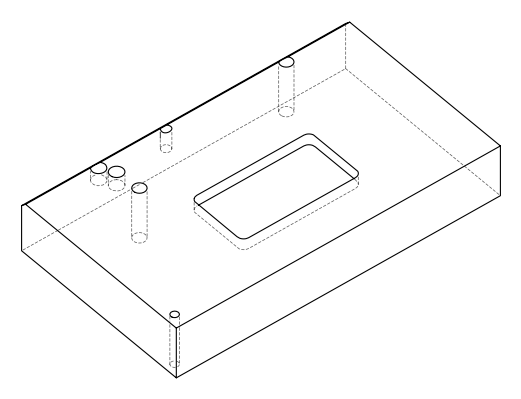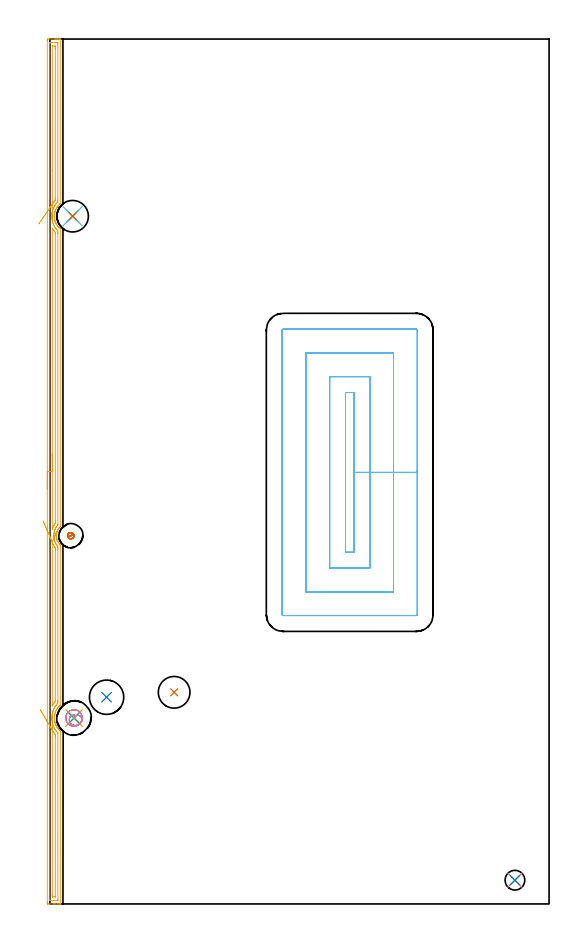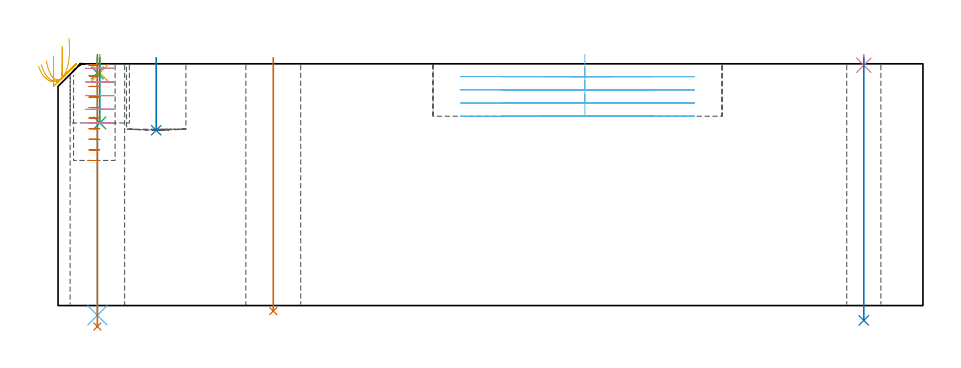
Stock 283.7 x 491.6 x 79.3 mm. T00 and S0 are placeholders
(PLAN: 13 operations, 10 tool changes, 26.9 min)
(1 INDEXABLE_INSERT_DRILL_THROUGH_HOLE_FROM_SOLID | STEP1HOLE | NXT0302_007 | 0.33 min | 20132 mm3)
(2 INDEXABLE_INSERT_DRILL_BLIND_HOLE_FROM_SOLID | STEP1POCKET | NXT0302_010 | 0.1 min | 6429 mm3)
(3 SPOT_DRILL | STEP1HOLE_1 | NXT0321_9005460120000 | 0.05 min | 182 mm3)
(4 SPOT_DRILL_1 | STEP1HOLE_2 | NXT0321_9005460120000 | 0.03 min | 1 mm3)
(5 SPOT_DRILL_2 | STEP1POCKET_1 | NXT0321_9005460120000 | 0.05 min | 183 mm3)
(6 DRILL_THROUGH_HOLE_INTO_CENTER | STEP1HOLE_1 | NXT0301_065 | 0.34 min | 5328 mm3)
(7 DRILL_TO_ENLARGE_THROUGH_HOLE | STEP1HOLE_1 | UGT0301_249 | 0.35 min | 14398 mm3)
(8 DRILL_THROUGH_HOLE_INTO_CENTER_1 | STEP1HOLE_2 | UGT0301_223 | 0.35 min | 7767 mm3)
(9 DRILL_BLIND_HOLE_INTO_CENTER | STEP1POCKET_1 | NXT0301_128 | 0.09 min | 1879 mm3)
(10 MILL_ROUGH_BLIND_HOLE_CONTOUR | STEP1POCKET_1 | NXT0201_013 | Spiral | 1.08 min | 3664 mm3)
(11 AREA_MILL | FG_CHAMFER_SURFACE | UGT0205_001 | 12.24 min | 13367 mm3)
(12 MILL_RECTANGULAR_POCKET | POCKET_RECTANGULAR_STRAIGHT | UGT0201_100 | Follow Part, ap 4.5, ae 75% | 11.2 min | 293483 mm3)
(13 MILL_BLIND_HOLE_FROM_SOLID_MATERIAL | STEP1POCKET_2 | NXT0201_013 | Spiral | 0.72 min | 4591 mm3)
(TOOL NXT0302_007 | Index. Insert Drill 18mm [880-D1800L25-05] | D18 PA176 FL90 Z2)
(TOOL NXT0302_010 | Index. Insert Drill 19.5mm [880-D1950L25-05] | D19.5 PA176 FL98 Z2)
(TOOL NXT0321_9005460120000 | NC Spot Drill, 142deg, 12mm, Carbide, Uncoated | D12 PA142 FL30 Z2)
(TOOL NXT0301_065 | Carbide Drill 9.4mm [860.1-0940-075A1-MM 2214] | D9.4 PA140 FL98 Z2)
(TOOL UGT0301_249 | Twist Drill 17.9 mm | D17.9 PA118 FL130 Z2)
(TOOL UGT0301_223 | Twist Drill 11.2 mm | D11.2 PA118 FL90 Z2)
(TOOL NXT0301_128 | Carbide Drill 12mm [861.1-1200-036A1-GP GC34] | D12 PA150 FL37.4 Z2)
(TOOL NXT0201_013 | ENDMILL 10mm | D10 FL30 Z4)
(TOOL UGT0205_001 | Chamfer Mill 20 x 3 x 45 deg. | D20 FL50 Z2)
(TOOL UGT0201_100 | End Mill 18 mm | D18 FL22 Z2)
(OP 1 INDEXABLE_INSERT_DRILL_THROUGH_HOLE_FROM_SOLID)
G17 G21 G94 G90
T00 M6
G54
G17 G0 G90 X70.6 Y120.3 S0 M3
G43 Z89.3 H1
G94 G81 G98 Z-1.814 F250. R81.3
G80
M5
M2
(OP 2 INDEXABLE_INSERT_DRILL_BLIND_HOLE_FROM_SOLID)
G17 G21 G94 G90
T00 M6
G54
G17 G0 G90 X32.2 Y117.5 S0 M3
G43 Z89.3 H1
G94 G81 G98 Z57.5 F250. R81.3
G80
M5
M2
(OP 3 SPOT_DRILL)
G17 G21 G94 G90
T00 M6
G54
G17 G0 G90 X12.9 Y390.9 S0 M3
G43 Z89.3 H0
G94 G81 G98 Z76.3 F250. R82.3
G80
M5
M2
(OP 4 SPOT_DRILL_1)
G17 G21 G94 G90
T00 M6
G54
G17 G0 G90 X264.3 Y13.5 S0 M3
G43 Z89.3 H0
G94 G81 G98 Z78.818 F250. R82.3
G80
M5
M2
(OP 5 SPOT_DRILL_2)
G17 G21 G94 G90
T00 M6
G54
G17 G0 G90 X13.7 Y105.7 S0 M3
G43 Z89.3 H0
G94 G81 G98 Z76.3 F250. R82.3
G80
M5
M2
(OP 6 DRILL_THROUGH_HOLE_INTO_CENTER)
G17 G21 G94 G90
T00 M6
G54
G17 G0 G90 X12.9 Y390.9 S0 M3
G43 Z89.3 H1
G94 G73 G98 Z-3.211 F250. Q9.168 R81.3
G80
M5
M2
(OP 7 DRILL_TO_ENLARGE_THROUGH_HOLE)
G17 G21 G94 G90
T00 M6
G54
G17 G0 G90 X12.9 Y390.9 S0 M3
G43 Z89.3 H0
G94 G73 G98 Z-6.878 F250. Q17.236 R81.3
G80
M5
M2
(OP 8 DRILL_THROUGH_HOLE_INTO_CENTER_1)
G17 G21 G94 G90
T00 M6
G54
G17 G0 G90 X264.3 Y13.5 S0 M3
G43 Z89.3 H0
G94 G73 G98 Z-4.865 F250. Q10.521 R81.3
G80
M5
M2
(OP 9 DRILL_BLIND_HOLE_INTO_CENTER)
G17 G21 G94 G90
T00 M6
G54
G17 G0 G90 X13.7 Y105.7 S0 M3
G43 Z89.3 H1
G94 G81 G98 Z59.9 F250. R81.3
G80
M5
M2
(OP 10 MILL_ROUGH_BLIND_HOLE_CONTOUR)
G17 G21 G94 G90
T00 M6
G54
G17 G0 G90 X13.7 Y105.7 S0 M3
G43 Z89.3 H0
Z77.82
G94 G3 X13.849 Y107.278 R0.796 F250.
X11.392 Y106.14 R2.324
X13.138 Y101.649 R3.111
X18.07 Y103.97 R3.981
X15.43 Y110.07 R4.7
X18.07 Y103.97 R-4.7
X16.75 Y107.02 R2.35
X13.7 Y105.7 R2.35
G0 Z73.34
G3 X13.849 Y107.278 R0.796
X11.392 Y106.14 R2.324
X13.138 Y101.649 R3.111
X18.07 Y103.97 R3.981
X15.43 Y110.07 R4.7
X18.07 Y103.97 R-4.7
X16.75 Y107.02 R2.35
X13.7 Y105.7 R2.35
G0 Z68.86
G3 X13.849 Y107.278 R0.796
X11.392 Y106.14 R2.324
X13.138 Y101.649 R3.111
X18.07 Y103.97 R3.981
X15.43 Y110.07 R4.7
X18.07 Y103.97 R-4.7
X16.75 Y107.02 R2.35
X13.7 Y105.7 R2.35
G0 Z64.38
G3 X13.849 Y107.278 R0.796
X11.392 Y106.14 R2.324
X13.138 Y101.649 R3.111
X18.07 Y103.97 R3.981
X15.43 Y110.07 R4.7
X18.07 Y103.97 R-4.7
X16.75 Y107.02 R2.35
X13.7 Y105.7 R2.35
G0 Z59.9
G3 X13.849 Y107.278 R0.796
X11.392 Y106.14 R2.324
X13.138 Y101.649 R3.111
X18.07 Y103.97 R3.981
X15.43 Y110.07 R4.7
X18.07 Y103.97 R-4.7
X16.75 Y107.02 R2.35
X13.7 Y105.7 R2.35
G0 Z89.3
M5
M2
(OP 11 AREA_MILL)
G17 G21 G94 G90
T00 M6
G54
G17 G0 G90 X-1.5 Y235.8 S1061 M3
G43 Z89.3 H0
Z81.9
G94 G1 Y235.838 Z81.028 F250.
Y235.952 Z80.164
Y236.141 Z79.312
Y236.403 Z78.48
Y236.737 Z77.674
Y237.14 Z76.9
Y237.608 Z76.164
Y238.14 Z75.472
Y238.729 Z74.829
Y239.372 Z74.24
Y240.064 Z73.708
Y240.8 Z73.24
Y241.574 Z72.837
Y242.38 Z72.503
Y243.212 Z72.241
Y244.064 Z72.052
Y244.928 Z71.938
Y245.8 Z71.9
Y490.675
X-1.499 Y490.984 Z71.901
X-1.494 Y491.561 Z71.904
X-1.492 Y491.593 Z71.906
X-0.918 Y491.6 Z72.479
X2.645 Z76.04
X3.198 Z76.595
X3.536 Z76.932
X4.089 Z77.486
X4.427 Z77.822
X5.103 Z78.502
X5.459 Z78.858
X5.85 Y491.593 Z79.242
X5.897 Y491.59 Z79.288
X5.9 Y491.431 Z79.3
X5.891 Y398.062 Z79.29
X5.892 Y398.047 Z79.289
Y397.996 Z79.284
X5.875 Y397.949 Z79.266
X5.873 Y397.942 Z79.264
X5.848 Y397.922 Z79.243
X5.763 Y397.85 Z79.162
X5.622 Y397.726 Z79.022
X5.389 Y397.52 Z78.789
X5.028 Y397.178 Z78.427
X4.814 Y396.955 Z78.213
X4.768 Y396.9 Z78.166
X4.724 Y396.847 Z78.121
X4.661 Y396.775 Z78.06
X4.516 Y396.602 Z77.914
X4.471 Y396.549 Z77.869
X4.427 Y396.492 Z77.823
X4.28 Y396.308 Z77.68
X4.143 Y396.133 Z77.542
X4.09 Y396.06 Z77.49
X3.96 Y395.858 Z77.359
X3.804 Y395.617 Z77.204
X3.685 Y395.414 Z77.085
X3.541 Y395.166 Z76.94
X3.442 Y394.965 Z76.835
X3.258 Y394.608 Z76.657
X3.185 Y394.437 Z76.585
X3.116 Y394.271 Z76.514
X3.043 Y394.072 Z76.438
X2.978 Y393.902 Z76.377
X2.95 Y393.826 Z76.348
X2.806 Y393.377 Z76.205
X2.754 Y393.178 Z76.154
X2.69 Y392.931 Z76.09
X2.599 Y392.483 Z75.997
X2.531 Y392.036 Z75.928
X2.513 Y391.839 Z75.906
X2.485 Y391.588 Z75.882
X2.466 Y391.233 Z75.864
X2.462 Y391.141 Z75.857
X2.463 Y391.096 Z75.855
X2.462 Y390.855 Z75.853
Y390.694 Z75.856
X2.465 Y390.62 Z75.86
X2.472 Y390.517 Z75.863
X2.478 Y390.359 Z75.872
X2.484 Y390.246 Z75.878
X2.504 Y390.052 Z75.896
X2.527 Y389.792 Z75.926
X2.594 Y389.351 Z75.992
X2.683 Y388.905 Z76.081
X2.798 Y388.456 Z76.196
X2.837 Y388.329 Z76.236
X2.935 Y388.011 Z76.334
X2.942 Y387.991 Z76.341
X3.009 Y387.819 Z76.402
X3.089 Y387.599 Z76.486
X3.183 Y387.373 Z76.579
X3.259 Y387.188 Z76.656
X3.294 Y387.116 Z76.69
X3.315 Y387.075 Z76.712
X3.397 Y386.917 Z76.793
X3.527 Y386.666 Z76.923
X3.631 Y386.479 Z77.029
X3.777 Y386.222 Z77.175
X3.956 Y385.942 Z77.354
X4.143 Y385.669 Z77.541
X4.308 Y385.452 Z77.707
X4.403 Y385.327 Z77.802
X4.724 Y384.953 Z78.122
X5.028 Y384.622 Z78.427
X5.148 Y384.501 Z78.547
X5.217 Y384.433 Z78.616
X5.318 Y384.34 Z78.716
X5.427 Y384.24 Z78.825
X5.558 Y384.126 Z78.957
X5.644 Y384.051 Z79.043
X5.763 Y383.952 Z79.162
X5.853 Y383.877 Z79.252
X5.895 Y383.832 Z79.292
X5.9 Y383.8 Z79.3
Y214.984
X5.901 Y214.395 Z79.283
X5.786 Y214.284 Z79.182
X5.763 Y214.262 Z79.161
X5.535 Y214.034 Z78.933
X5.179 Y213.645 Z78.576
X5.139 Y213.601 Z78.537
X5.028 Y213.464 Z78.427
X4.765 Y213.091 Z78.164
X4.724 Y213.026 Z78.123
X4.523 Y212.707 Z77.922
X4.428 Y212.529 Z77.828
X4.325 Y212.334 Z77.722
X4.143 Y211.954 Z77.542
X4.085 Y211.813 Z77.484
X3.933 Y211.368 Z77.33
X3.807 Y210.918 Z77.202
X3.775 Y210.774 Z77.173
X3.759 Y210.697 Z77.157
X3.742 Y210.613 Z77.139
X3.724 Y210.518 Z77.116
X3.714 Y210.472 Z77.107
X3.648 Y210.024 Z77.045
X3.635 Y209.858 Z77.032
X3.621 Y209.625 Z77.01
X3.617 Y209.577 Z77.008
X3.616 Y209.488 Z77.007
X3.617 Y209.386 Z77.002
X3.616 Y209.297 Z77.004
Y209.231 Z77.001
X3.614 Y209.125 Z77.006
X3.625 Y208.971 Z77.013
X3.64 Y208.682 Z77.032
X3.647 Y208.622 Z77.04
X3.653 Y208.559 Z77.05
X3.69 Y208.257 Z77.09
X3.692 Y208.235 Z77.092
X3.78 Y207.786 Z77.179
X3.897 Y207.341 Z77.295
X3.935 Y207.225 Z77.333
X4.014 Y206.991 Z77.409
X4.032 Y206.946 Z77.426
X4.059 Y206.868 Z77.457
X4.13 Y206.68 Z77.529
X4.143 Y206.646 Z77.542
X4.232 Y206.446 Z77.632
X4.47 Y205.995 Z77.869
X4.505 Y205.936 Z77.904
X4.732 Y205.552 Z78.131
X4.876 Y205.342 Z78.276
X5.028 Y205.139 Z78.427
X5.437 Y204.657 Z78.835
X5.62 Y204.47 Z79.018
X5.763 Y204.333 Z79.161
X5.831 Y204.266 Z79.231
X5.894 Y204.204 Z79.292
X5.9 Y203.373 Z79.3
Y113.159
X5.896 Y113.081 Z79.29
X5.783 Y112.969 Z79.183
X5.516 Y112.724 Z78.915
X5.321 Y112.534 Z78.72
X5.021 Y112.211 Z78.419
X4.542 Y111.639 Z77.94
X4.143 Y111.092 Z77.541
X3.922 Y110.745 Z77.318
X3.67 Y110.301 Z77.067
X3.439 Y109.85 Z76.838
X3.321 Y109.587 Z76.717
X3.258 Y109.451 Z76.657
X3.239 Y109.402 Z76.639
X3.205 Y109.312 Z76.605
X3.143 Y109.14 Z76.537
X3.072 Y108.956 Z76.469
X2.925 Y108.51 Z76.323
X2.8 Y108.062 Z76.198
X2.742 Y107.8 Z76.139
X2.699 Y107.615 Z76.098
X2.619 Y107.167 Z76.018
X2.586 Y106.907 Z75.984
X2.562 Y106.72 Z75.96
X2.524 Y106.273 Z75.923
X2.519 Y106.148 Z75.918
X2.52 Y106.147 Z75.919
X2.516 Y106.014 Z75.91
X2.508 Y105.826 Z75.905
X2.511 Y105.66 Z75.904
Y105.65 Z75.905
Y105.576 Z75.907
X2.513 Y105.378 Z75.909
X2.528 Y105.121 Z75.923
X2.539 Y104.931 Z75.934
X2.585 Y104.484 Z75.98
X2.624 Y104.227 Z76.018
X2.638 Y104.123 Z76.036
X2.645 Y104.071 Z76.044
X2.651 Y104.036 Z76.05
X2.666 Y103.962 Z76.063
X2.705 Y103.781 Z76.096
X2.742 Y103.589 Z76.134
X2.805 Y103.334 Z76.198
X2.847 Y103.153 Z76.246
X2.85 Y103.141 Z76.249
X2.868 Y103.08 Z76.267
X2.927 Y102.888 Z76.322
X2.983 Y102.695 Z76.38
X3.114 Y102.319 Z76.513
X3.238 Y101.996 Z76.638
X3.258 Y101.946 Z76.657
X3.322 Y101.801 Z76.721
X3.446 Y101.548 Z76.841
X3.54 Y101.351 Z76.938
X3.774 Y100.906 Z77.173
X3.923 Y100.655 Z77.321
X3.954 Y100.602 Z77.353
X4.143 Y100.304 Z77.542
X4.316 Y100.059 Z77.711
X4.349 Y100.012 Z77.744
X4.632 Y99.648 Z78.031
X4.68 Y99.588 Z78.078
X4.724 Y99.536 Z78.12
X5.028 Y99.174 Z78.427
X5.079 Y99.117 Z78.479
X5.509 Y98.688 Z78.908
X5.763 Y98.452 Z79.162
X5.797 Y98.42 Z79.197
X5.894 Y98.329 Z79.292
X5.9 Y97.975 Z79.3
Y0.169
X5.897 Y0.01 Z79.288
X5.85 Y0.007 Z79.242
X5.459 Y0. Z78.858
X5.102 Z78.502
X4.427 Z77.822
X3.199 Z76.595
X2.645 Z76.04
X2.031 Z75.426
X-0.918 Y0.001 Z72.479
X-1.165 Y0.003 Z72.232
X-1.491 Y0.007 Z71.906
X-1.494 Y0.038 Z71.904
X-1.499 Y0.616 Z71.901
X-1.5 Y1.2 Z71.9
Y245.8
X-0.086 Z73.314
X-0.085 Y489.256 Z73.315
X-0.084 Y489.316 Z73.316
X-0.079 Y489.433 Z73.321
X-0.071 Y489.59 Z73.329
X-0.027 Y489.592 Z73.373
X0.464 Y489.599 Z73.864
X3.536 Y489.6 Z76.936
X4.027 Y489.599 Z77.427
X4.427 Y489.592 Z77.827
X4.477 Y489.59 Z77.877
X4.483 Y489.374 Z77.883
X4.485 Y489.256 Z77.885
X4.477 Y400.721 Z77.877
X4.475 Y399.877 Z77.875
X4.474 Y399.831 Z77.874
X4.427 Y399.028 Z77.827
X4.408 Y399.003 Z77.808
X4.393 Y398.984 Z77.793
X3.971 Y398.549 Z77.371
X3.549 Y398.066 Z76.949
X3.536 Y398.05 Z76.936
X3.167 Y397.568 Z76.567
X2.916 Y397.198 Z76.316
X2.81 Y397.033 Z76.21
X2.645 Y396.766 Z76.045
X2.478 Y396.473 Z75.878
X2.386 Y396.305 Z75.786
X2.173 Y395.885 Z75.573
X1.953 Y395.411 Z75.353
X1.917 Y395.33 Z75.317
X1.894 Y395.272 Z75.294
X1.755 Y394.905 Z75.155
X1.655 Y394.618 Z75.055
X1.623 Y394.518 Z75.023
X1.45 Y393.93 Z74.85
X1.371 Y393.625 Z74.771
X1.281 Y393.206 Z74.681
X1.195 Y392.732 Z74.595
X1.17 Y392.578 Z74.57
X1.152 Y392.443 Z74.552
X1.088 Y391.839 Z74.488
X1.075 Y391.627 Z74.475
X1.051 Y390.945 Z74.451
Y390.758
X1.081 Y390.052 Z74.481
X1.103 Y389.813 Z74.503
X1.183 Y389.159 Z74.583
X1.245 Y388.777 Z74.645
X1.349 Y388.266 Z74.749
X1.523 Y387.605 Z74.923
X1.596 Y387.373 Z74.996
X1.755 Y386.901 Z75.155
X1.919 Y386.479 Z75.319
X2.034 Y386.199 Z75.434
X2.34 Y385.586 Z75.74
X2.645 Y385.033 Z76.045
X2.856 Y384.693 Z76.256
X3.333 Y384.003 Z76.733
X3.493 Y383.8 Z76.893
X3.536 Y383.748 Z76.936
X3.93 Y383.305 Z77.33
X4.294 Y382.907 Z77.694
X4.427 Y382.761 Z77.827
X4.48 Y382.013 Z77.88
X4.483 Y381.957 Z77.883
X4.486 Y381.12 Z77.886
Y381.061
X4.485 Y215.76 Z77.885
X4.483 Y215.642 Z77.883
X4.478 Y215.42 Z77.878
X4.119 Y214.984 Z77.519
X3.874 Y214.646 Z77.274
X3.536 Y214.146 Z76.936
X3.515 Y214.113 Z76.915
X3.502 Y214.091 Z76.902
X3.201 Y213.534 Z76.601
X3.038 Y213.198 Z76.438
X2.915 Y212.928 Z76.315
X2.672 Y212.278 Z76.072
X2.645 Y212.194 Z76.045
X2.477 Y211.58 Z75.877
X2.44 Y211.412 Z75.84
X2.327 Y210.838 Z75.727
X2.281 Y210.518 Z75.681
X2.232 Y210.04 Z75.632
X2.206 Y209.625 Z75.606
X2.202 Y209.177 Z75.602
X2.221 Y208.732 Z75.621
X2.265 Y208.221 Z75.665
X2.313 Y207.839 Z75.713
X2.447 Y207.144 Z75.847
X2.499 Y206.946 Z75.899
X2.645 Y206.417 Z76.045
X2.77 Y206.052 Z76.17
X2.84 Y205.857 Z76.24
X3.024 Y205.425 Z76.424
X3.155 Y205.159 Z76.555
X3.287 Y204.909 Z76.687
X3.536 Y204.46 Z76.936
X3.607 Y204.337 Z77.007
X3.623 Y204.31 Z77.023
X3.651 Y204.266 Z77.051
X3.887 Y203.915 Z77.287
X4.316 Y203.373 Z77.716
X4.427 Y203.23 Z77.827
X4.481 Y202.48 Z77.881
X4.483 Y202.423 Z77.883
X4.486 Y201.586 Z77.886
Y201.528
Y115.78
X4.483 Y114.946 Z77.883
X4.481 Y114.891 Z77.881
X4.427 Y114.098 Z77.827
X4.409 Y114.071 Z77.809
X4.396 Y114.053 Z77.796
X3.996 Y113.592 Z77.396
X3.625 Y113.159 Z77.025
X3.586 Y113.11 Z76.986
X3.536 Y113.044 Z76.936
X3.213 Y112.59 Z76.613
X2.995 Y112.266 Z76.395
X2.859 Y112.052 Z76.259
X2.645 Y111.687 Z76.045
X2.534 Y111.485 Z75.934
X2.476 Y111.373 Z75.876
X2.237 Y110.889 Z75.637
X2.052 Y110.48 Z75.452
X2. Y110.357 Z75.4
X1.966 Y110.268 Z75.366
X1.755 Y109.694 Z75.155
X1.728 Y109.614 Z75.128
X1.719 Y109.587 Z75.119
X1.526 Y108.922 Z74.926
X1.465 Y108.693 Z74.865
X1.354 Y108.202 Z74.754
X1.28 Y107.8 Z74.68
X1.223 Y107.44 Z74.623
X1.159 Y106.907 Z74.559
X1.137 Y106.634 Z74.537
X1.104 Y106.014 Z74.504
X1.098 Y105.356 Z74.498
X1.099 Y105.306 Z74.499
Y105.283
X1.11 Y105.121 Z74.51
X1.129 Y104.854 Z74.529
X1.187 Y104.227 Z74.587
X1.257 Y103.729 Z74.657
X1.286 Y103.546 Z74.686
X1.328 Y103.334 Z74.728
X1.457 Y102.739 Z74.857
X1.532 Y102.441 Z74.932
X1.755 Y101.699 Z75.155
X1.805 Y101.548 Z75.205
X1.816 Y101.517 Z75.216
X1.834 Y101.469 Z75.234
X2.031 Y100.971 Z75.431
X2.171 Y100.655 Z75.571
X2.577 Y99.83 Z75.977
X2.614 Y99.761 Z76.014
X2.645 Y99.705 Z76.045
X2.961 Y99.186 Z76.361
X3.167 Y98.868 Z76.567
X3.536 Y98.365 Z76.936
X3.848 Y97.975 Z77.248
X4.112 Y97.663 Z77.512
X4.427 Y97.313 Z77.827
X4.479 Y97.254 Z77.879
X4.483 Y97.141 Z77.883
X4.485 Y97.082 Z77.885
Y2.344
X4.484 Y2.285 Z77.884
X4.479 Y2.167 Z77.879
X4.471 Y2.01 Z77.871
X4.427 Y2.008 Z77.827
X3.936 Y2.001 Z77.336
X0.864 Y2. Z74.264
X0.373 Y2.001 Z73.773
X-0.027 Y2.008 Z73.373
X-0.077 Y2.01 Z73.323
X-0.083 Y2.225 Z73.317
X-0.085 Y2.343 Z73.315
X-0.086 Y245.8 Z73.314
X1.328 Z74.728
X1.329 Y383.333 Z74.729
X1.333 Y383.8 Z74.733
X1.335 Y383.954 Z74.735
X1.344 Y384.11 Z74.744
X1.53 Y383.8 Z74.93
X1.755 Y383.435 Z75.155
X2.117 Y382.907 Z75.517
X2.336 Y382.599 Z75.736
X2.645 Y382.204 Z76.045
X3.065 Y381.688 Z76.465
X3.067 Y381.591 Z76.467
X3.07 Y381.12 Z76.47
X3.071 Y380.693 Z76.471
Y217.664
Y217.238
X3.068 Y216.771 Z76.468
X3.064 Y216.351 Z76.464
X2.744 Y215.878 Z76.144
X2.705 Y215.818 Z76.105
X2.645 Y215.726 Z76.045
X2.364 Y215.267 Z75.764
X2.206 Y214.984 Z75.606
X2.048 Y214.691 Z75.448
X1.755 Y214.092 Z75.155
X1.396 Y213.142 Z74.796
X1.345 Y213.003 Z74.745
X1.334 Y213.198 Z74.734
X1.332 Y213.275 Z74.732
X1.329 Y213.625 Z74.729
X1.328 Y245.8 Z74.728
Y246.672 Z74.766
Y247.536 Z74.88
Y248.388 Z75.069
Y249.22 Z75.332
Y250.026 Z75.665
Y250.8 Z76.068
Y251.536 Z76.537
Y252.228 Z77.068
Y252.871 Z77.657
Y253.46 Z78.301
Y253.992 Z78.993
Y254.46 Z79.728
Y254.863 Z80.502
Y255.197 Z81.308
Y255.459 Z82.14
Y255.648 Z82.992
Y255.762 Z83.857
Y255.8 Z84.728
G0 X-3.821 Y217.519 Z80.341
G1 X-3.679 Y217.191 Z79.545
X-3.51 Y216.801 Z78.783
X-3.315 Y216.351 Z78.062
X-3.095 Y215.845 Z77.385
X-2.854 Y215.287 Z76.76
X-2.591 Y214.682 Z76.19
X-2.31 Y214.033 Z75.679
X-2.012 Y213.345 Z75.232
X-1.7 Y212.625 Z74.852
X-1.375 Y211.876 Z74.542
X-1.042 Y211.106 Z74.304
X-0.701 Y210.32 Z74.141
X-0.356 Y209.524 Z74.052
X-0.009 Y208.723 Z74.04
X0.337 Y207.925 Z74.104
X0.679 Y207.135 Z74.243
X1.016 Y206.359 Z74.457
X1.343 Y205.603 Z74.743
X1.354 Y205.577 Z74.754
X1.366 Y205.549 Z74.766
X1.505 Y205.159 Z74.905
X1.755 Y204.526 Z75.155
X1.87 Y204.266 Z75.27
X1.974 Y204.047 Z75.374
X2.346 Y203.373 Z75.746
X2.645 Y202.87 Z76.045
X2.909 Y202.48 Z76.309
X3.06 Y202.264 Z76.46
X3.065 Y202.059 Z76.465
X3.069 Y201.586 Z76.469
X3.071 Y201.16 Z76.471
X3.072 Y200.693 Z76.472
X3.071 Y115.839 Z76.471
X3.07 Y115.414 Z76.47
X3.066 Y115.179 Z76.466
X3.065 Y115.125 Z76.465
X3.028 Y115.078 Z76.428
X2.925 Y114.946 Z76.325
X2.8 Y114.791 Z76.2
X2.645 Y114.595 Z76.045
X2.414 Y114.285 Z75.814
X2.246 Y114.053 Z75.646
X2.048 Y113.759 Z75.448
X1.755 Y113.309 Z75.155
X1.698 Y113.216 Z75.098
X1.665 Y113.159 Z75.065
X1.346 Y112.6 Z74.746
X1.335 Y112.651 Z74.735
X1.333 Y112.689 Z74.733
X1.329 Y113.159 Z74.729
Y113.397
Y204.693
Y205.159
X1.33 Y205.297 Z74.73
X1.334 Y205.581 Z74.734
X1.343 Y205.603 Z74.743
X1.649 Y206.342 Z75.09
X1.942 Y207.052 Z75.505
X2.221 Y207.724 Z75.985
X2.482 Y208.356 Z76.528
X2.724 Y208.942 Z77.127
X2.945 Y209.477 Z77.78
X3.144 Y209.957 Z78.48
X3.319 Y210.38 Z79.223
X3.468 Y210.74 Z80.003
X3.591 Y211.037 Z80.815
X3.686 Y211.267 Z81.651
X3.753 Y211.429 Z82.505
X3.791 Y211.521 Z83.372
X3.8 Y211.544 Z84.244
X3.78 Y211.496 Z85.115
X3.731 Y211.378 Z85.978
X3.654 Y211.191 Z86.826
X3.549 Y210.936 Z87.654
G0 Z89.3
X-5.513 Y110.376
Z79.109
G1 X-5.295 Y110.007 Z78.349
X-5.043 Y109.582 Z77.63
X-4.76 Y109.104 Z76.957
X-4.449 Y108.578 Z76.335
X-4.111 Y108.007 Z75.768
X-3.75 Y107.396 Z75.261
X-3.367 Y106.749 Z74.818
X-2.966 Y106.072 Z74.442
X-2.55 Y105.369 Z74.137
X-2.122 Y104.645 Z73.903
X-1.685 Y103.907 Z73.744
X-1.243 Y103.16 Z73.66
X-0.799 Y102.409 Z73.653
X-0.356 Y101.66 Z73.721
X0.082 Y100.92 Z73.865
X0.512 Y100.193 Z74.083
X0.931 Y99.485 Z74.374
X1.335 Y98.802 Z74.735
X1.755 Y98.093 Z75.155
X1.826 Y97.975 Z75.226
X1.94 Y97.789 Z75.34
X2.44 Y97.082 Z75.84
X2.645 Y96.808 Z76.045
X2.916 Y96.461 Z76.316
X3.031 Y96.314 Z76.431
X3.056 Y96.279 Z76.456
X3.065 Y96.247 Z76.465
X3.066 Y96.189 Z76.466
X3.07 Y95.762 Z76.47
X3.071 Y95.295 Z76.471
X3.072 Y94.868 Z76.472
X3.071 Y4.189 Z76.471
X3.069 Y4.082 Z76.469
X3.067 Y4.03 Z76.467
X3.065 Y4.012 Z76.465
X3.021 Y4.009 Z76.421
X2.832 Y4.001 Z76.232
X1.755 Z75.155
X1.566 Y4.002 Z74.966
X1.441 Y4.006 Z74.841
X1.346 Y4.01 Z74.746
X1.335 Y4.048 Z74.735
X1.333 Y4.189 Z74.733
X1.33 Y4.615 Z74.73
X1.329 Y5.082 Z74.729
X1.328 Y5.509 Z74.728
X1.329 Y97.509 Z74.729
Y97.975
X1.331 Y98.399 Z74.731
X1.335 Y98.802 Z74.735
X1.344 Y99.673 Z74.782
X1.353 Y100.537 Z74.905
X1.361 Y101.386 Z75.102
X1.37 Y102.216 Z75.373
X1.378 Y103.018 Z75.715
X1.385 Y103.788 Z76.125
X1.393 Y104.519 Z76.601
X1.399 Y105.206 Z77.139
X1.406 Y105.843 Z77.735
X1.412 Y106.426 Z78.384
X1.417 Y106.95 Z79.081
X1.421 Y107.411 Z79.822
X1.425 Y107.806 Z80.6
X1.429 Y108.132 Z81.409
X1.431 Y108.386 Z82.243
X1.433 Y108.566 Z83.097
X1.434 Y108.671 Z83.963
Y108.701 Z84.835
G0 Z89.3
X1.453 Y387.848
Z84.853
G1 X1.452 Y387.875 Z83.981
X1.451 Y387.979 Z83.115
X1.449 Y388.158 Z82.261
X1.446 Y388.41 Z81.426
X1.442 Y388.734 Z80.616
X1.437 Y389.128 Z79.838
X1.432 Y389.588 Z79.096
X1.426 Y390.111 Z78.398
X1.419 Y390.692 Z77.748
X1.411 Y391.328 Z77.151
X1.403 Y392.014 Z76.612
X1.394 Y392.744 Z76.134
X1.385 Y393.513 Z75.722
X1.376 Y394.315 Z75.379
X1.366 Y395.144 Z75.107
X1.356 Y395.993 Z74.908
X1.346 Y396.856 Z74.784
X1.335 Y397.727 Z74.735
X1.331 Y398.091 Z74.731
X1.329 Y398.282 Z74.729
X1.328 Y417.115 Z74.728
X1.329 Y487.411 Z74.729
X1.331 Y487.518 Z74.731
X1.333 Y487.57 Z74.733
X1.335 Y487.588 Z74.735
X1.379 Y487.591 Z74.779
X1.568 Y487.599 Z74.968
X2.645 Z76.045
X2.834 Y487.598 Z76.234
X2.959 Y487.594 Z76.359
X3.054 Y487.59 Z76.454
X3.064 Y487.552 Z76.464
X3.066 Y487.411 Z76.466
X3.07 Y486.986 Z76.47
X3.071 Y486.518 Z76.471
Y486.091
X3.062 Y401.246 Z76.462
X3.061 Y400.771 Z76.461
X3.059 Y400.356 Z76.459
X3.056 Y400.119 Z76.456
X2.871 Y399.877 Z76.271
X2.77 Y399.752 Z76.17
X2.645 Y399.598 Z76.045
X2.376 Y399.254 Z75.776
X2.169 Y398.984 Z75.569
X2.001 Y398.737 Z75.401
X1.755 Y398.367 Z75.155
X1.648 Y398.198 Z75.048
X1.58 Y398.091 Z74.98
X1.496 Y397.961 Z74.896
X1.335 Y397.727 Z74.735
X0.895 Y397.087 Z74.339
X0.438 Y396.42 Z74.012
X-0.034 Y395.732 Z73.757
X-0.517 Y395.028 Z73.576
X-1.007 Y394.315 Z73.469
X-1.501 Y393.596 Z73.439
X-1.994 Y392.877 Z73.484
X-2.483 Y392.165 Z73.606
X-2.964 Y391.464 Z73.802
X-3.433 Y390.78 Z74.071
X-3.888 Y390.118 Z74.412
X-4.324 Y389.483 Z74.822
X-4.738 Y388.88 Z75.297
X-5.127 Y388.313 Z75.834
X-5.488 Y387.787 Z76.429
X-5.818 Y387.305 Z77.077
X-6.115 Y386.873 Z77.773
X-6.377 Y386.491 Z78.513
G0 Z89.3
M5
M2
(OP 12 MILL_RECTANGULAR_POCKET)
G17 G21 G94 G90
T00 M6
G54
G17 G0 G90 X172.8 Y217.942 S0 M3
G43 Z89.422 H0
Z82.422
G94 G1 Y245.3 Z75.091 F250.
Y290.7 F500.
X168.
Y199.9
X172.8
Y245.3
X181.8
Y299.7
X159.
Y190.9
X181.8
Y245.3
X195.3
Y313.2
X145.5
Y177.4
X195.3
Y245.3
X208.8
Y326.1
G3 X208.2 Y326.7 R0.6
G1 X132.6
G3 X132. Y326.1 R0.6
G1 Y164.5
G3 X132.6 Y163.9 R0.6
G1 X208.2
G3 X208.8 Y164.5 R0.6
G1 Y245.3
Y246.3
G0 X172.8 Y217.942 Z78.091
G1 Y245.3 Z70.761 F250.
Y290.7 F500.
X168.
Y199.9
X172.8
Y245.3
X181.8
Y299.7
X159.
Y190.9
X181.8
Y245.3
X195.3
Y313.2
X145.5
Y177.4
X195.3
Y245.3
X208.8
Y326.1
G3 X208.2 Y326.7 R0.6
G1 X132.6
G3 X132. Y326.1 R0.6
G1 Y164.5
G3 X132.6 Y163.9 R0.6
G1 X208.2
G3 X208.8 Y164.5 R0.6
G1 Y245.3
Y246.3
G0 X172.8 Y217.942 Z73.761
G1 Y245.3 Z66.43 F250.
Y290.7 F500.
X168.
Y199.9
X172.8
Y245.3
X181.8
Y299.7
X159.
Y190.9
X181.8
Y245.3
X195.3
Y313.2
X145.5
Y177.4
X195.3
Y245.3
X208.8
Y326.1
G3 X208.2 Y326.7 R0.6
G1 X132.6
G3 X132. Y326.1 R0.6
G1 Y164.5
G3 X132.6 Y163.9 R0.6
G1 X208.2
G3 X208.8 Y164.5 R0.6
G1 Y245.3
Y246.3
G0 X172.8 Y217.942 Z69.43
G1 Y245.3 Z62.1 F250.
Y290.7 F500.
X168.
Y199.9
X172.8
Y245.3
X181.8
Y299.7
X159.
Y190.9
X181.8
Y245.3
X195.3
Y313.2
X145.5
Y177.4
X195.3
Y245.3
X208.8
Y326.1
G3 X208.2 Y326.7 R0.6
G1 X132.6
G3 X132. Y326.1 R0.6
G1 Y164.5
G3 X132.6 Y163.9 R0.6
G1 X208.2
G3 X208.8 Y164.5 R0.6
G1 Y245.3
Y246.3
G0 Z89.422
M5
M2
(OP 13 MILL_BLIND_HOLE_FROM_SOLID_MATERIAL)
G17 G21 G94 G90
T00 M6
G54
G17 G0 G90 X11.9 Y209.3 S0 M3
G43 Z89.3 H0
Z78.83
G94 G3 X12.476 Y210.524 R0.748 F250.
X10.753 Y210.687 R1.224
X10.513 Y208.153 R1.8
X10.753 Y210.687 R-1.8
X10.633 Y209.42 R0.9
X11.9 Y209.3 R0.9
G0 Z75.36
G3 X12.476 Y210.524 R0.748
X10.753 Y210.687 R1.224
X10.513 Y208.153 R1.8
X10.753 Y210.687 R-1.8
X10.633 Y209.42 R0.9
X11.9 Y209.3 R0.9
G0 Z71.89
G3 X12.476 Y210.524 R0.748
X10.753 Y210.687 R1.224
X10.513 Y208.153 R1.8
X10.753 Y210.687 R-1.8
X10.633 Y209.42 R0.9
X11.9 Y209.3 R0.9
G0 Z68.42
G3 X12.476 Y210.524 R0.748
X10.753 Y210.687 R1.224
X10.513 Y208.153 R1.8
X10.753 Y210.687 R-1.8
X10.633 Y209.42 R0.9
X11.9 Y209.3 R0.9
G0 Z64.95
G3 X12.476 Y210.524 R0.748
X10.753 Y210.687 R1.224
X10.513 Y208.153 R1.8
X10.753 Y210.687 R-1.8
X10.633 Y209.42 R0.9
X11.9 Y209.3 R0.9
G0 Z61.48
G3 X12.476 Y210.524 R0.748
X10.753 Y210.687 R1.224
X10.513 Y208.153 R1.8
X10.753 Y210.687 R-1.8
X10.633 Y209.42 R0.9
X11.9 Y209.3 R0.9
G0 Z58.01
G3 X12.476 Y210.524 R0.748
X10.753 Y210.687 R1.224
X10.513 Y208.153 R1.8
X10.753 Y210.687 R-1.8
X10.633 Y209.42 R0.9
X11.9 Y209.3 R0.9
G0 Z54.54
G3 X12.476 Y210.524 R0.748
X10.753 Y210.687 R1.224
X10.513 Y208.153 R1.8
X10.753 Y210.687 R-1.8
X10.633 Y209.42 R0.9
X11.9 Y209.3 R0.9
G0 Z51.07
G3 X12.476 Y210.524 R0.748
X10.753 Y210.687 R1.224
X10.513 Y208.153 R1.8
X10.753 Y210.687 R-1.8
X10.633 Y209.42 R0.9
X11.9 Y209.3 R0.9
G0 Z47.6
G3 X12.476 Y210.524 R0.748
X10.753 Y210.687 R1.224
X10.513 Y208.153 R1.8
X10.753 Y210.687 R-1.8
X10.633 Y209.42 R0.9
X11.9 Y209.3 R0.9
G0 Z89.3
M5
M2
